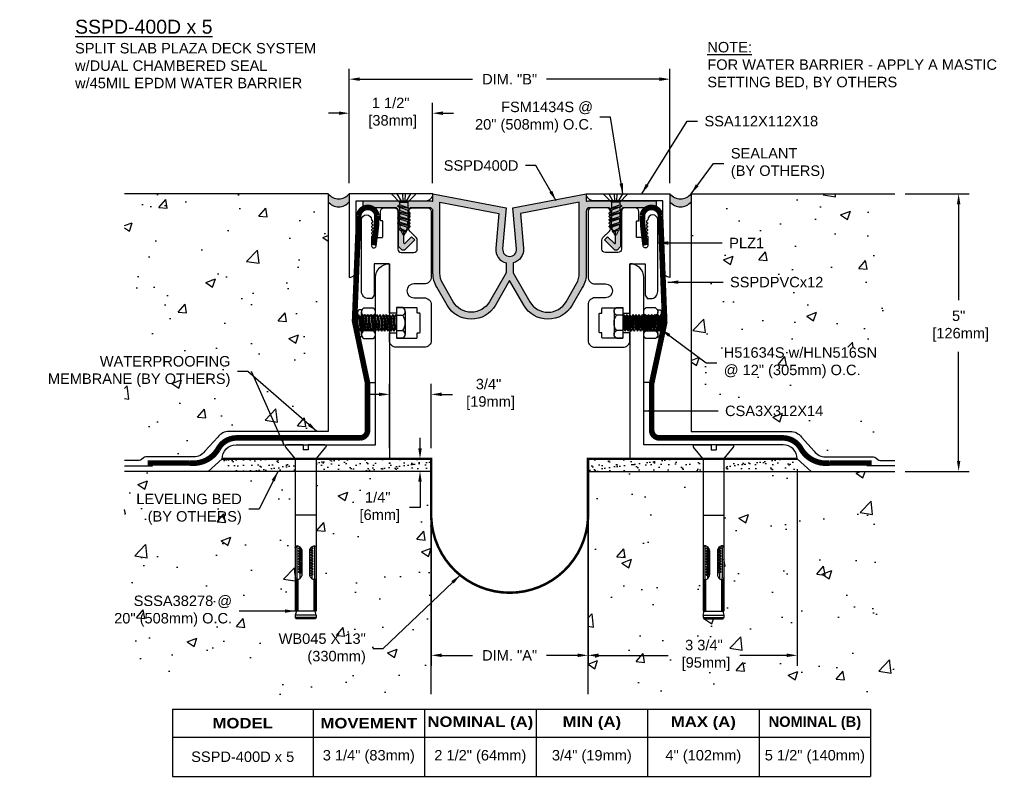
# Model space of a CAD drawing. Header units: inches. Extents: x -0.4 to 36.8, y 0 to 13.8.
# Drawn here: x -0.35 to 17.17, y 0 to 13.58 of the extents above; entities that cross this region are included whole.
import ezdxf

# ---------------------------------------------------------------- set-up
doc = ezdxf.new("R2010")
doc.units = ezdxf.units.IN
doc.header["$MEASUREMENT"] = 0
for name, color, linetype in [('Anchors', 4, 'Continuous'), ('Conditions', 1, 'Continuous'), ('Dimensions', 3, 'Continuous'), ('Fillers', 2, 'Continuous'), ('Metals', 7, 'Continuous'), ('Seal', 5, 'Continuous'), ('TABLE', 1, 'Continuous'), ('Text', 2, 'Continuous')]:
    doc.layers.add(name, color=color, linetype=linetype)
doc.styles.add('ARIAL', font='arial.ttf')
doc.styles.add('Arial Bold', font='arialbd.ttf')
doc.dimstyles.new('Arial', dxfattribs={"dimtxt": 0.1875, "dimasz": 0.1875, "dimexe": 0.1875, "dimexo": 0.1875, "dimgap": 0.1875, "dimtad": 0, "dimtih": 1, "dimtoh": 1, "dimdec": 4, "dimzin": 0, "dimdsep": 46, "dimlunit": 4, "dimtxsty": 'ARIAL', "dimcen": 0.1875, "dimadec": 0, "dimazin": 0, "dimtfac": 1, "dimtdec": 4, "dimtofl": 0, "dimtmove": 0, "dimatfit": 3, "dimfxl": 0, "dimfrac": 2, "dimtolj": 1, "dimtzin": 0, "dimarcsym": 0})
pattern_1 = [(37.5, (-3.29211, 1.43342), (-0.0062993, 0.1926824), [0, -0.152, 0, -0.17, 0, -0.1625]), (7.5, (-3.29211, 1.43342), (0.1769777, 0.2822146), [0, -0.082, 0, -0.137, 0, -0.0525]), (327.5, (-3.41511, 1.43342), (0.3114142, 0.0005659), [0, -0.05, 0, -0.18, 0, -0.235]), (317.5, (-3.41511, 1.43342), (0.3006127, 0.0877676), [0, -0.025, 0, -0.118, 0, -0.135])]
pattern_2 = [(50, (-3.2921, 1.4334), (1.79315, -0.15688), [0.1875, -2.0625]), (355, (-3.2921, 1.4334), (-0.34688, 1.88048), [0.15, -1.65]), (100.451, (-3.1427, 1.4203), (1.44627, 1.7236), [0.15935, -1.75286]), (46.184, (-3.2921, 1.9334), (2.6681, -0.4138), [0.28125, -3.09375]), (96.636, (-3.0698, 1.899), (2.33666, 2.4353), [0.23903, -2.62928]), (351.184, (-3.292, 1.9334), (2.33665, 2.4353), [0.225, -2.475]), (21, (-3.0421, 1.8084), (1.49227, -1.00655), [0.1875, -2.0625]), (326, (-3.0421, 1.8084), (0.60829, 1.81288), [0.15, -1.65]), (71.451, (-2.9178, 1.7245), (2.10056, 0.80633), [0.15935, -1.75286]), (37.5, (-3.2921, 1.4334), (0.0304, 0.832235), [0, -1.63, 0, -1.675, 0, -1.65625]), (7.5, (-3.2921, 1.4334), (0.657674, 0.98603), [0, -0.955, 0, -1.5925, 0, -0.63125]), (327.5, (-3.8496, 1.4334), (1.334556, -0.056387), [0, -0.625, 0, -1.95, 0, -2.5875]), (317.5, (-4.0996, 1.4334), (1.457965, 0.25026), [0, -0.8125, 0, -1.295, 0, -1.8375])]

# ---------------------------------------------------------------- blocks, each defined once
blk = doc.blocks.new('PLZ1')
blk.add_lwpolyline([(0.265, 0, -0.414214), (0.275, -0.01), (0.275, -0.56, 0.131652), (0.276, -0.565), (0.308, -0.62, 0.267949), (0.317, -0.625), (0.375, -0.625, 0.414214), (0.5, -0.5), (0.5, 0.785, 1), (0.32, 0.785, -0.198912), (0.317, 0.778), (0.301, 0.762, 0.414214), (0.301, 0.748), (0.317, 0.732, -0.198912), (0.32, 0.725, -0.198912), (0.317, 0.718), (0.301, 0.702, 0.414214), (0.301, 0.688), (0.317, 0.672, -0.198912), (0.32, 0.665, -0.198912), (0.317, 0.658), (0.301, 0.642, 0.414214), (0.301, 0.628), (0.317, 0.612, -0.198912), (0.32, 0.605, -0.198912), (0.317, 0.598), (0.301, 0.582, 0.414214), (0.301, 0.568), (0.317, 0.552, -0.198912), (0.32, 0.545, -0.198912), (0.317, 0.538), (0.301, 0.522, 0.414214), (0.301, 0.508), (0.317, 0.492, -0.198912), (0.32, 0.485), (0.32, 0.322, -0.93609), (0.24, 0.317), (0.221, 0.461, 0.376062), (0.211, 0.47), (0.13, 0.47, -0.414214), (0.12, 0.48), (0.12, 0.76, -0.414214), (0.13, 0.77), (0.15, 0.77, 0.414214), (0.16, 0.78), (0.16, 0.937, 0.414214), (0.097, 1), (-0.088, 1, 0.414214), (-0.15, 0.937), (-0.15, 0.262, -0.414214), (-0.213, 0.2), (-0.438, 0.2, -0.414214), (-0.5, 0.262), (-0.5, 0.424, -0.198912), (-0.482, 0.468), (-0.368, 0.582, 0.198912), (-0.35, 0.626), (-0.35, 0.637, 0.198912), (-0.353, 0.645), (-0.369, 0.66, -0.414214), (-0.369, 0.675), (-0.353, 0.69, 0.198912), (-0.35, 0.697, 0.198912), (-0.353, 0.705), (-0.369, 0.72, -0.414214), (-0.369, 0.735), (-0.353, 0.75, 0.198912), (-0.35, 0.757, 0.198912), (-0.353, 0.765), (-0.369, 0.78, -0.414214), (-0.369, 0.795), (-0.353, 0.81, 0.198912), (-0.35, 0.817, 0.198912), (-0.353, 0.825), (-0.369, 0.84, -0.414214), (-0.369, 0.855), (-0.353, 0.87, 0.198912), (-0.35, 0.877, 0.198912), (-0.353, 0.885), (-0.369, 0.9, -0.414214), (-0.369, 0.915), (-0.353, 0.93, 0.198912), (-0.35, 0.937, 0.414214), (-0.413, 1), (-0.688, 1, 0.414214), (-0.75, 0.937), (-0.75, -0.238, 0.414214), (-0.625, -0.363), (-0.438, -0.363, -1), (-0.438, -0.613), (-0.625, -0.613, 0.414214), (-0.75, -0.737), (-0.75, -1.375, 0.414214), (-0.625, -1.5), (-0.125, -1.5, 0.414214), (0, -1.375), (0, -1.248, 0.414214), (-0.01, -1.238), (-0.115, -1.238, 0.414214), (-0.125, -1.248), (-0.125, -1.323, -0.414214), (-0.135, -1.333), (-0.49, -1.333, -0.414214), (-0.5, -1.323), (-0.5, -1.248, 0.414214), (-0.51, -1.238), (-0.54, -1.238, -0.414214), (-0.55, -1.228), (-0.55, -0.898, -0.414214), (-0.54, -0.888), (-0.51, -0.888, 0.414214), (-0.5, -0.878), (-0.5, -0.803, -0.414214), (-0.49, -0.793), (-0.135, -0.793, -0.414214), (-0.125, -0.803), (-0.125, -0.878, 0.414214), (-0.115, -0.888), (-0.01, -0.888, 0.414214), (0, -0.878), (0, -0.01, -0.414214), (0.01, 0)], format="xyb", close=True)
blk = doc.blocks.new('SSPD400D')
h = blk.add_hatch(color=256)
h.paths.add_polyline_path([(0.125, 0.136), (0.06, 0.875), (1.375, 1.125), (1.375, 0.989, -0.085164), (1.437, 1), (2.625, 1), (2.625, 0.875), (2.054, 0.875, 0.414214), (1.991, 0.813), (1.991, 0.177), (1.929, 0.115), (1.884, 0.115), (1.701, 0.298), (1.758, 0.354), (1.875, 0.237, 0.668179), (1.901, 0.248), (1.901, 0.426, 0.421261), (1.861, 0.465, -0.421261), (1.821, 0.504), (1.821, 0.813, 0.414214), (1.759, 0.875), (1.437, 0.875, 0.414214), (1.375, 0.813), (1.375, -0.3, -0.131652), (1.308, -0.55), (1.121, -0.875, -0.577538), (0.254, -0.875), (0, -0.434), (-0.254, -0.875, -0.577538), (-1.121, -0.875), (-1.308, -0.55, -0.131652), (-1.375, -0.3), (-1.375, 0.813, 0.414214), (-1.438, 0.875), (-1.759, 0.875, 0.414214), (-1.821, 0.813), (-1.821, 0.504, -0.421261), (-1.861, 0.465, 0.421261), (-1.901, 0.426), (-1.901, 0.248, 0.668179), (-1.875, 0.237), (-1.758, 0.354), (-1.701, 0.298), (-1.884, 0.115), (-1.929, 0.115), (-1.991, 0.177), (-1.991, 0.813, 0.414214), (-2.054, 0.875), (-2.625, 0.875), (-2.625, 1), (-1.438, 1, -0.085164), (-1.375, 0.989), (-1.375, 1.125), (-0.06, 0.875), (-0.125, 0.136, 0.439955), (0, 0, 0.439955)])
h.paths.add_polyline_path([(-0.249, 0.147, 0.366501), (-0.063, -0.117), (-0.063, -0.292), (-0.363, -0.813, -0.57735), (-1.012, -0.813), (-1.2, -0.488, -0.131653), (-1.25, -0.3), (-1.25, 0.974), (-0.194, 0.773)], flags=16)
h.paths.add_polyline_path([(0.194, 0.773), (1.25, 0.974), (1.25, -0.3, -0.131653), (1.2, -0.488), (1.012, -0.813, -0.57735), (0.363, -0.813), (0.062, -0.292), (0.062, -0.117, 0.366501), (0.249, 0.147)], flags=16)
for points in [[(1.437, 1), (2.625, 1), (2.625, 0.875), (2.054, 0.875, 0.414214), (1.991, 0.813), (1.991, 0.177), (1.929, 0.115), (1.884, 0.115), (1.701, 0.298), (1.758, 0.354), (1.875, 0.237, 0.668179), (1.901, 0.248), (1.901, 0.426, 0.421261), (1.861, 0.465, -0.421261), (1.821, 0.504), (1.821, 0.813, 0.414214), (1.759, 0.875), (1.437, 0.875, 0.414214), (1.375, 0.813), (1.375, -0.3, -0.131652), (1.308, -0.55), (1.121, -0.875, -0.577538), (0.254, -0.875), (0, -0.434), (-0.254, -0.875, -0.577538), (-1.121, -0.875), (-1.308, -0.55, -0.131652), (-1.375, -0.3), (-1.375, 0.813, 0.414214), (-1.438, 0.875), (-1.759, 0.875, 0.414214), (-1.821, 0.813), (-1.821, 0.504, -0.421261), (-1.861, 0.465, 0.421261), (-1.901, 0.426), (-1.901, 0.248, 0.668179), (-1.875, 0.237), (-1.758, 0.354), (-1.701, 0.298), (-1.884, 0.115), (-1.929, 0.115), (-1.991, 0.177), (-1.991, 0.813, 0.414214), (-2.054, 0.875), (-2.625, 0.875), (-2.625, 1), (-1.438, 1, -0.085164), (-1.375, 0.989), (-1.375, 1.125), (-0.06, 0.875), (-0.125, 0.136, 0.439955), (0, 0, 0.439955), (0.125, 0.136), (0.06, 0.875), (1.375, 1.125), (1.375, 0.989, -0.085164)], [(-1.012, -0.813), (-1.2, -0.488, -0.131653), (-1.25, -0.3), (-1.25, 0.974), (-0.194, 0.773), (-0.249, 0.147, 0.366501), (-0.063, -0.117), (-0.063, -0.292), (-0.363, -0.813, -0.57735)], [(1.25, 0.974), (0.194, 0.773), (0.249, 0.147, -0.366501), (0.062, -0.117), (0.062, -0.292), (0.363, -0.813, 0.57735), (1.012, -0.813), (1.2, -0.488, 0.131653), (1.25, -0.3)]]:
    blk.add_lwpolyline(points, format="xyb", close=True)
blk = doc.blocks.new('*D9')
at = {"layer": 'Defpoints', "color": 0}
for p in [(5.561, 11.899), (5.561, 10.454), (7.052, 10.454)]:
    blk.add_point(p, dxfattribs=at)
at = {"layer": 'Dimensions', "color": 0, "lineweight": -2}
for p, q in [((5.561, 10.642), (5.561, 12.086)), ((7.052, 10.642), (7.052, 12.086)), ((5.373, 11.899), (5.186, 11.899)), ((7.24, 11.899), (7.427, 11.899))]:
    blk.add_line(p, q, dxfattribs=at)
at = {"layer": 'Dimensions', "color": 0}
for points in [[(5.373, 11.93), (5.373, 11.868), (5.561, 11.899)], [(7.24, 11.93), (7.24, 11.868), (7.052, 11.899)]]:
    blk.add_solid(points, dxfattribs=at)
at = {"layer": 'Dimensions', "color": 0, "insert": (6.302, 11.899), "char_height": 0.1875, "attachment_point": 5, "style": 'ARIAL'}
blk.add_mtext('\\A1;1 1/2"\\P [38mm]', dxfattribs=at)
blk = doc.blocks.new('SSSA38278')
for p, q in [((-0.341, 0), (-0.045, 0)), ((-0.045, 0), (-0.045, -0.09)), ((0.045, 0), (0.341, 0)), ((0.045, 0), (0.045, -0.09)), ((-0.191, -0.246), (-0.36, -0.039)), ((-0.045, -0.09), (0.045, -0.09)), ((0.191, -0.246), (0.36, -0.039)), ((-0.187, -0.256), (-0.187, -2.982)), ((0.188, -0.256), (0.188, -2.982)), ((-0.187, -1.262), (0.188, -1.262)), ((-0.157, -1.843), (-0.157, -2.387)), ((-0.135, -1.857), (-0.108, -1.84)), ((-0.135, -1.857), (-0.089, -1.849)), ((-0.135, -1.857), (-0.108, -1.873)), ((-0.135, -1.904), (-0.108, -1.887)), ((-0.135, -1.904), (-0.071, -1.893)), ((-0.135, -1.904), (-0.108, -1.92)), ((-0.108, -1.83), (-0.108, -1.84)), ((-0.108, -1.84), (-0.098, -1.838)), ((-0.078, -1.867), (-0.108, -1.873)), ((-0.108, -1.873), (-0.108, -1.887)), ((-0.108, -1.887), (-0.073, -1.88)), ((-0.07, -1.912), (-0.108, -1.92)), ((-0.108, -1.92), (-0.108, -1.934)), ((-0.108, -1.934), (-0.07, -1.926)), ((-0.07, -1.896), (-0.07, -2.334)), ((0.071, -1.895), (0.108, -1.887)), ((0.071, -1.896), (0.071, -2.334)), ((0.071, -1.915), (0.135, -1.904)), ((0.071, -1.915), (0.135, -1.904)), ((0.108, -1.92), (0.071, -1.928)), ((0.108, -1.873), (0.072, -1.881)), ((0.078, -1.867), (0.135, -1.857)), ((0.093, -1.844), (0.108, -1.84)), ((0.108, -1.83), (0.108, -1.84)), ((0.135, -1.857), (0.108, -1.84)), ((0.135, -1.857), (0.108, -1.873)), ((0.108, -1.873), (0.108, -1.887)), ((0.135, -1.904), (0.108, -1.887)), ((0.135, -1.904), (0.108, -1.92)), ((0.108, -1.92), (0.108, -1.934)), ((0.158, -1.843), (0.158, -2.387)), ((-0.135, -1.951), (-0.108, -1.934)), ((-0.135, -1.951), (-0.07, -1.94)), ((-0.135, -1.951), (-0.108, -1.967)), ((-0.135, -1.998), (-0.108, -1.981)), ((-0.135, -1.998), (-0.07, -1.986)), ((-0.135, -1.998), (-0.108, -2.014)), ((-0.135, -2.044), (-0.108, -2.028)), ((-0.135, -2.044), (-0.07, -2.033)), ((-0.135, -2.044), (-0.108, -2.061)), ((-0.135, -2.091), (-0.108, -2.075)), ((-0.135, -2.091), (-0.07, -2.08)), ((-0.135, -2.091), (-0.108, -2.108)), ((-0.07, -1.959), (-0.108, -1.967)), ((-0.108, -1.967), (-0.108, -1.981)), ((-0.108, -1.981), (-0.07, -1.973)), ((-0.07, -2.006), (-0.108, -2.014)), ((-0.108, -2.014), (-0.108, -2.028)), ((-0.108, -2.028), (-0.07, -2.02)), ((-0.07, -2.053), (-0.108, -2.061)), ((-0.108, -2.061), (-0.108, -2.075)), ((-0.108, -2.075), (-0.07, -2.067)), ((-0.07, -2.1), (-0.108, -2.108)), ((0.071, -1.942), (0.108, -1.934)), ((0.071, -1.962), (0.135, -1.951)), ((0.108, -1.967), (0.071, -1.975)), ((0.071, -1.989), (0.108, -1.981)), ((0.071, -2.009), (0.135, -1.998)), ((0.108, -2.014), (0.071, -2.022)), ((0.071, -2.036), (0.108, -2.028)), ((0.071, -2.056), (0.135, -2.044)), ((0.108, -2.061), (0.071, -2.069)), ((0.071, -2.083), (0.108, -2.075)), ((0.071, -2.103), (0.135, -2.091)), ((0.135, -1.951), (0.108, -1.934)), ((0.135, -1.951), (0.108, -1.967)), ((0.108, -1.967), (0.108, -1.981)), ((0.135, -1.998), (0.108, -1.981)), ((0.135, -1.998), (0.108, -2.014)), ((0.108, -2.014), (0.108, -2.028)), ((0.135, -2.044), (0.108, -2.028)), ((0.135, -2.044), (0.108, -2.061)), ((0.108, -2.061), (0.108, -2.075)), ((0.135, -2.091), (0.108, -2.075)), ((0.135, -2.091), (0.108, -2.108)), ((-0.135, -2.138), (-0.108, -2.122)), ((-0.135, -2.138), (-0.07, -2.127)), ((-0.135, -2.138), (-0.108, -2.155)), ((-0.135, -2.185), (-0.108, -2.169)), ((-0.135, -2.185), (-0.07, -2.174)), ((-0.135, -2.185), (-0.108, -2.202)), ((-0.135, -2.232), (-0.108, -2.215)), ((-0.135, -2.232), (-0.07, -2.221)), ((-0.135, -2.232), (-0.108, -2.248)), ((-0.135, -2.279), (-0.108, -2.262)), ((-0.135, -2.279), (-0.07, -2.268)), ((-0.108, -2.108), (-0.108, -2.122)), ((-0.108, -2.122), (-0.07, -2.114)), ((-0.07, -2.147), (-0.108, -2.155)), ((-0.108, -2.155), (-0.108, -2.169)), ((-0.108, -2.169), (-0.07, -2.16)), ((-0.07, -2.193), (-0.108, -2.202)), ((-0.108, -2.202), (-0.108, -2.215)), ((-0.108, -2.215), (-0.07, -2.207)), ((-0.07, -2.24), (-0.108, -2.248)), ((-0.108, -2.248), (-0.108, -2.262)), ((-0.108, -2.262), (-0.07, -2.254)), ((0.108, -2.108), (0.071, -2.116)), ((0.071, -2.13), (0.108, -2.122)), ((0.071, -2.149), (0.135, -2.138)), ((0.108, -2.155), (0.071, -2.163)), ((0.071, -2.177), (0.108, -2.169)), ((0.071, -2.196), (0.135, -2.185)), ((0.108, -2.202), (0.071, -2.21)), ((0.071, -2.224), (0.108, -2.215)), ((0.071, -2.243), (0.135, -2.232)), ((0.108, -2.248), (0.071, -2.257)), ((0.071, -2.27), (0.108, -2.262)), ((0.108, -2.108), (0.108, -2.122)), ((0.135, -2.138), (0.108, -2.122)), ((0.135, -2.138), (0.108, -2.155)), ((0.108, -2.155), (0.108, -2.169)), ((0.135, -2.185), (0.108, -2.169)), ((0.135, -2.185), (0.108, -2.202)), ((0.108, -2.202), (0.108, -2.215)), ((0.135, -2.232), (0.108, -2.215)), ((0.135, -2.232), (0.108, -2.248)), ((0.108, -2.248), (0.108, -2.262)), ((0.135, -2.279), (0.108, -2.262)), ((-0.166, -2.42), (-0.166, -2.982)), ((-0.143, -2.42), (-0.143, -2.982)), ((-0.135, -2.279), (-0.108, -2.295)), ((-0.135, -2.326), (-0.108, -2.309)), ((-0.135, -2.326), (-0.07, -2.315)), ((-0.135, -2.326), (-0.108, -2.342)), ((-0.07, -2.287), (-0.108, -2.295)), ((-0.108, -2.295), (-0.108, -2.309)), ((-0.108, -2.309), (-0.07, -2.301)), ((-0.07, -2.334), (-0.108, -2.342)), ((-0.108, -2.342), (-0.108, -2.401)), ((0.071, -2.29), (0.135, -2.279)), ((0.108, -2.295), (0.071, -2.303)), ((0.135, -2.279), (0.108, -2.295)), ((0.108, -2.295), (0.108, -2.401)), ((0.143, -2.42), (0.143, -2.982)), ((0.166, -2.42), (0.166, -2.982)), ((-0.187, -3.053), (-0.168, -2.982)), ((-0.187, -2.982), (0.188, -2.982)), ((-0.187, -3.053), (0.188, -3.053)), ((-0.187, -3.053), (-0.187, -3.099)), ((-0.187, -3.099), (0.188, -3.099)), ((-0.187, -3.099), (-0.174, -3.123)), ((-0.174, -3.123), (0.174, -3.123)), ((0.168, -2.982), (0.188, -3.053)), ((0.188, -3.099), (0.174, -3.123)), ((0.188, -3.053), (0.188, -3.099))]:
    blk.add_line(p, q)
for centre, radius, start, end in [((-0.341, -0.024), 0.0239, 90, 219.032), ((0.341, -0.024), 0.0239, 320.968, 90), ((-0.202, -0.256), 0.015, 0, 39.1666), ((0.203, -0.256), 0.015, 140.8334, 180), ((-0.159, -1.839), 0.0276, 135, 168.9394), ((-0.135, -1.843), 0.0524, 168.9394, 180), ((-0.159, -1.839), 0.0276, 101.0606, 135), ((-0.155, -1.863), 0.0524, 76.6123, 101.0606), ((-0.129, -1.839), 0.0276, 135, 168.9394), ((-0.105, -1.843), 0.0524, 168.9394, 180), ((-0.129, -1.839), 0.0276, 110.9085, 135), ((-0.161, -1.888), 0.0783, 59.3028, 76.6123), ((-0.179, -1.919), 0.114, 45, 59.3028), ((-0.179, -1.919), 0.114, 30.6972, 45), ((-0.148, -1.901), 0.0783, 13.3877, 30.6972), ((-0.123, -1.895), 0.0524, 358.2993, 13.3877), ((0.123, -1.895), 0.0524, 166.6123, 181.7007), ((0.148, -1.901), 0.0783, 149.3028, 166.6123), ((0.179, -1.919), 0.114, 135, 149.3028), ((0.179, -1.919), 0.114, 120.6972, 135), ((0.161, -1.888), 0.0783, 103.3877, 120.6972), ((0.129, -1.839), 0.0276, 45, 69.0915), ((0.155, -1.863), 0.0524, 78.9394, 103.3877), ((0.129, -1.839), 0.0276, 11.0606, 45), ((0.105, -1.843), 0.0524, 360, 11.0606), ((0.159, -1.839), 0.0276, 45, 78.9394), ((0.159, -1.839), 0.0276, 11.0606, 45), ((0.135, -1.843), 0.0524, 0, 11.0606), ((-0.135, -2.387), 0.0524, 180, 191.0606), ((-0.159, -2.392), 0.0276, 191.0606, 225), ((-0.159, -2.392), 0.0276, 225, 258.9394), ((-0.155, -2.367), 0.0524, 258.9394, 283.3877), ((-0.105, -2.387), 0.0524, 180, 191.0606), ((-0.129, -2.392), 0.0276, 191.0606, 225), ((-0.129, -2.392), 0.0276, 225, 249.0915), ((-0.161, -2.342), 0.0783, 283.3877, 300.6972), ((-0.179, -2.311), 0.114, 300.6972, 315), ((-0.179, -2.311), 0.114, 315, 329.3028), ((-0.148, -2.329), 0.0783, 329.3028, 346.6123), ((-0.123, -2.335), 0.0524, 346.6123, 1.7007), ((0.123, -2.335), 0.0524, 178.2993, 193.3877), ((0.148, -2.329), 0.0783, 193.3877, 210.6972), ((0.179, -2.311), 0.114, 210.6972, 225), ((0.179, -2.311), 0.114, 225, 239.3028), ((0.161, -2.342), 0.0783, 239.3028, 256.6123), ((0.129, -2.392), 0.0276, 290.9085, 315), ((0.155, -2.367), 0.0524, 256.6123, 281.0606), ((0.129, -2.392), 0.0276, 315, 348.9394), ((0.105, -2.387), 0.0524, 348.9394, 0), ((0.159, -2.392), 0.0276, 281.0606, 315), ((0.159, -2.392), 0.0276, 315, 348.9394), ((0.135, -2.387), 0.0524, 348.9394, 360)]:
    blk.add_arc(centre, radius, start, end)
blk = doc.blocks.new('*D10')
at = {"layer": 'Defpoints', "color": 0}
for p in [(11.311, 12.51), (5.561, 10.454), (11.311, 10.454)]:
    blk.add_point(p, dxfattribs=at)
at = {"layer": 'Dimensions', "color": 0, "lineweight": -2}
for p, q in [((5.561, 10.642), (5.561, 12.697)), ((11.311, 10.642), (11.311, 12.697)), ((5.748, 12.51), (7.771, 12.51)), ((11.123, 12.51), (9.1, 12.51))]:
    blk.add_line(p, q, dxfattribs=at)
at = {"layer": 'Dimensions', "color": 0}
for points in [[(5.748, 12.541), (5.748, 12.478), (5.561, 12.51)], [(11.123, 12.541), (11.123, 12.478), (11.311, 12.51)]]:
    blk.add_solid(points, dxfattribs=at)
at = {"layer": 'Dimensions', "color": 0, "insert": (8.436, 12.51), "char_height": 0.1875, "attachment_point": 5, "style": 'ARIAL'}
blk.add_mtext('\\A1;DIM. "B"', dxfattribs=at)
blk = doc.blocks.new('*D11')
at = {"layer": 'Defpoints', "color": 0}
for p in [(7.03, 4.851), (9.842, 4.851), (9.842, 2.173)]:
    blk.add_point(p, dxfattribs=at)
at = {"layer": 'Dimensions', "color": 0, "lineweight": -2}
for p, q in [((7.03, 4.664), (7.03, 1.986)), ((9.842, 4.664), (9.842, 1.986)), ((7.217, 2.173), (7.771, 2.173)), ((9.655, 2.173), (9.1, 2.173))]:
    blk.add_line(p, q, dxfattribs=at)
at = {"layer": 'Dimensions', "color": 0}
for points in [[(7.217, 2.205), (7.217, 2.142), (7.03, 2.173)], [(9.655, 2.205), (9.655, 2.142), (9.842, 2.173)]]:
    blk.add_solid(points, dxfattribs=at)
at = {"layer": 'Dimensions', "color": 0, "insert": (8.436, 2.173), "char_height": 0.1875, "attachment_point": 5, "style": 'ARIAL'}
blk.add_mtext('\\A1;DIM. "A"', dxfattribs=at)
blk = doc.blocks.new('*D14')
at = {"layer": 'Defpoints', "color": 0}
for p in [(6.829, 5.699), (7.03, 5.699), (7.03, 5.474)]:
    blk.add_point(p, dxfattribs=at)
at = {"layer": 'Dimensions', "color": 0, "lineweight": -2}
for p, q in [((6.829, 5.887), (6.829, 6.074)), ((6.842, 5.699), (6.641, 5.699)), ((6.842, 5.474), (6.641, 5.474)), ((6.829, 5.287), (6.829, 4.824)), ((6.829, 4.824), (6.641, 4.824))]:
    blk.add_line(p, q, dxfattribs=at)
at = {"layer": 'Dimensions', "color": 0}
for points in [[(6.797, 5.887), (6.86, 5.887), (6.829, 5.699)], [(6.797, 5.287), (6.86, 5.287), (6.829, 5.474)]]:
    blk.add_solid(points, dxfattribs=at)
at = {"layer": 'Dimensions', "color": 0, "insert": (6.071, 4.824), "char_height": 0.1875, "attachment_point": 5, "style": 'ARIAL'}
blk.add_mtext('\\A1;1/4"\\P [6mm]', dxfattribs=at)
blk = doc.blocks.new('*D12')
at = {"layer": 'Defpoints', "color": 0}
for p in [(6.28, 6.855), (6.28, 5.699), (7.03, 5.699)]:
    blk.add_point(p, dxfattribs=at)
at = {"layer": 'Dimensions', "color": 0, "lineweight": -2}
for p, q in [((6.28, 5.887), (6.28, 7.043)), ((7.03, 5.887), (7.03, 7.043)), ((6.092, 6.855), (5.905, 6.855)), ((7.217, 6.855), (7.413, 6.855))]:
    blk.add_line(p, q, dxfattribs=at)
at = {"layer": 'Dimensions', "color": 0}
for points in [[(6.092, 6.887), (6.092, 6.824), (6.28, 6.855)], [(7.217, 6.887), (7.217, 6.824), (7.03, 6.855)]]:
    blk.add_solid(points, dxfattribs=at)
at = {"layer": 'Dimensions', "color": 0, "insert": (8.057, 6.855), "char_height": 0.1875, "attachment_point": 5, "style": 'ARIAL'}
blk.add_mtext('\\A1;3/4"\\P [19mm]', dxfattribs=at)
blk = doc.blocks.new('*D15')
at = {"layer": 'Defpoints', "color": 0}
for p in [(13.592, 5.699), (9.842, 5.474), (13.592, 2.173)]:
    blk.add_point(p, dxfattribs=at)
at = {"layer": 'Dimensions', "color": 0, "lineweight": -2}
for p, q in [((13.592, 5.512), (13.592, 1.986)), ((9.842, 5.287), (9.842, 1.986)), ((10.03, 2.173), (11.277, 2.173)), ((13.405, 2.173), (12.563, 2.173))]:
    blk.add_line(p, q, dxfattribs=at)
at = {"layer": 'Dimensions', "color": 0}
for points in [[(10.03, 2.205), (10.03, 2.142), (9.842, 2.173)], [(13.405, 2.205), (13.405, 2.142), (13.592, 2.173)]]:
    blk.add_solid(points, dxfattribs=at)
at = {"layer": 'Dimensions', "color": 0, "insert": (11.92, 2.173), "char_height": 0.1875, "attachment_point": 5, "style": 'ARIAL'}
blk.add_mtext('\\A1;3 3/4"\\P [95mm]', dxfattribs=at)
blk = doc.blocks.new('*D16')
at = {"layer": 'Defpoints', "color": 0}
for p in [(15.342, 10.454), (15.342, 5.474), (16.488, 5.474)]:
    blk.add_point(p, dxfattribs=at)
at = {"layer": 'Dimensions', "color": 0, "lineweight": -2}
for p, q in [((15.53, 10.454), (16.676, 10.454)), ((16.488, 10.267), (16.488, 8.545)), ((16.488, 5.662), (16.488, 7.617)), ((15.53, 5.474), (16.676, 5.474))]:
    blk.add_line(p, q, dxfattribs=at)
at = {"layer": 'Dimensions', "color": 0}
for points in [[(16.457, 10.267), (16.519, 10.267), (16.488, 10.454)], [(16.457, 5.662), (16.519, 5.662), (16.488, 5.474)]]:
    blk.add_solid(points, dxfattribs=at)
at = {"layer": 'Dimensions', "color": 0, "insert": (16.488, 8.081), "char_height": 0.1875, "attachment_point": 5, "style": 'ARIAL'}
blk.add_mtext('\\A1;5"\\P [126mm]', dxfattribs=at)
blk = doc.blocks.new('CSA3X312X14')
blk.add_lwpolyline([(0.25, 3.25, 0.414214), (0, 3.5), (0, 0), (3, 0, 0.414214), (2.75, 0.25), (0.25, 0.25)], format="xyb", close=True)
blk = doc.blocks.new('SSA112X112X18')
blk.add_lwpolyline([(0, 0), (-1.5, 0), (-1.5, -1.5, 0.414214), (-1.375, -1.375), (-1.375, -0.125), (-0.125, -0.125, 0.414214)], format="xyb", close=True)
blk = doc.blocks.new('FSM1434S')
for p, q in [((0.202, 0), (-0.202, 0)), ((-0.122, 0), (-0.046, -0.132)), ((-0.024, 0), (-0.019, -0.132)), ((0.024, 0), (0.019, -0.132)), ((0.122, 0), (0.046, -0.132)), ((-0.209, -0.016), (-0.075, -0.154)), ((-0.075, -0.154), (0.075, -0.154)), ((-0.075, -0.154), (-0.075, -0.2)), ((-0.046, -0.132), (0.046, -0.132)), ((0.209, -0.016), (0.075, -0.154)), ((0.075, -0.154), (0.075, -0.251)), ((-0.112, -0.221), (-0.075, -0.2)), ((0.113, -0.273), (-0.112, -0.221)), ((-0.112, -0.221), (-0.075, -0.243)), ((-0.112, -0.325), (-0.075, -0.303)), ((0.113, -0.376), (-0.112, -0.325)), ((-0.112, -0.325), (-0.075, -0.346)), ((0.075, -0.251), (-0.075, -0.2)), ((-0.075, -0.243), (-0.075, -0.246)), ((-0.075, -0.243), (-0.075, -0.303)), ((-0.075, -0.243), (0.075, -0.295)), ((0.075, -0.354), (-0.075, -0.303)), ((-0.075, -0.346), (0.075, -0.398)), ((-0.075, -0.346), (-0.075, -0.406)), ((0.113, -0.273), (0.075, -0.251)), ((0.113, -0.273), (0.075, -0.295)), ((0.075, -0.295), (0.075, -0.298)), ((0.075, -0.295), (0.075, -0.354)), ((-0.112, -0.428), (-0.075, -0.406)), ((0.113, -0.479), (-0.112, -0.428)), ((-0.112, -0.428), (-0.075, -0.449)), ((-0.112, -0.531), (-0.075, -0.509)), ((0.075, -0.458), (-0.075, -0.406)), ((-0.075, -0.509), (-0.075, -0.449)), ((-0.075, -0.449), (0.075, -0.501)), ((0.073, -0.56), (-0.075, -0.509)), ((0.113, -0.376), (0.075, -0.354)), ((0.113, -0.376), (0.075, -0.398)), ((0.075, -0.398), (0.075, -0.458)), ((0.113, -0.479), (0.075, -0.458)), ((0.113, -0.479), (0.075, -0.501)), ((0.075, -0.524), (0.075, -0.501)), ((0.105, -0.581), (-0.112, -0.531)), ((-0.112, -0.531), (-0.075, -0.553)), ((-0.089, -0.64), (-0.063, -0.619)), ((0.058, -0.681), (-0.089, -0.64)), ((-0.089, -0.64), (-0.051, -0.661)), ((-0.075, -0.553), (0.067, -0.602)), ((0.058, -0.681), (-0.063, -0.619)), ((-0.051, -0.661), (0.058, -0.681)), ((0.105, -0.581), (0.067, -0.602)), ((0.105, -0.581), (0.073, -0.56))]:
    blk.add_line(p, q)
for centre, radius, start, end in [((-0.202, -0.01), 0.0096, 90, 224.3206), ((0.202, -0.01), 0.0096, 315.6794, 90), ((-0.298, -0.526), 0.373, 354.6624, 0.1882), ((0.298, -0.526), 0.373, 184.1974, 194.4309), ((0.298, -0.526), 0.373, 201.2487, 216.9667), ((-0.298, -0.526), 0.373, 323.0333, 335.8104), ((-0.298, -0.526), 0.373, 336.5004, 348.2654)]:
    blk.add_arc(centre, radius, start, end)
blk = doc.blocks.new('Sealant')
blk.add_hatch(color=253).paths.add_polyline_path([(0, -0.143), (0, 0, -0.481905), (-0.378, 0), (-0.378, -0.143, 0.481905)])
for centre in [(-0.189, 0.151), (-0.189, 0.008)]:
    blk.add_arc(centre, 0.242, 218.5407, 321.4593)
blk = doc.blocks.new('HLN516SN')
for p, q in [((-0.274, 0.213), (-0.274, 0.04)), ((-0.242, 0.244), (-0.242, 0.283)), ((-0.205, 0.32), (0.205, 0.32)), ((-0.205, 0.253), (0.205, 0.253)), ((-0.137, 0.04), (-0.137, 0.213)), ((0.137, 0.04), (0.137, 0.213)), ((0.242, 0.244), (0.242, 0.283)), ((0.274, 0.213), (0.274, 0.04)), ((-0.205, 0), (0.205, 0))]:
    blk.add_line(p, q)
for centre, radius, start, end in [((-0.205, 0.175), 0.0783, 29.0208, 150.9792), ((-0.205, 0.283), 0.037, 90, 180), ((0, 0.001), 0.253, 57.1911, 122.8089), ((0.205, 0.175), 0.0783, 29.0208, 150.9792), ((0.205, 0.283), 0.037, 0, 90), ((-0.205, 0.078), 0.0783, 209.0208, 330.9792), ((0, 0.253), 0.253, 237.1911, 302.8089), ((0.205, 0.078), 0.0783, 209.0208, 330.9792)]:
    blk.add_arc(centre, radius, start, end)
blk = doc.blocks.new('H51634S')
for p, q in [((-0.275, 0.114), (-0.275, 0)), ((-0.275, 0), (0.275, 0)), ((-0.206, 0.158), (0.206, 0.158)), ((-0.15, -0.013), (-0.127, 0)), ((-0.15, -0.013), (-0.008, 0)), ((-0.138, 0), (-0.138, 0.114)), ((0.124, 0), (0.113, -0.007)), ((0.137, 0), (0.137, 0.114)), ((0.275, 0.114), (0.275, 0)), ((-0.15, -0.013), (-0.113, -0.034)), ((-0.15, -0.069), (0.15, -0.041)), ((-0.15, -0.069), (-0.113, -0.047)), ((-0.15, -0.069), (-0.113, -0.09)), ((-0.15, -0.124), (0.15, -0.096)), ((-0.15, -0.124), (-0.113, -0.103)), ((-0.15, -0.124), (-0.113, -0.145)), ((-0.15, -0.18), (0.15, -0.152)), ((-0.15, -0.18), (-0.113, -0.159)), ((0.113, -0.007), (-0.113, -0.034)), ((-0.113, -0.047), (0.113, -0.02)), ((-0.113, -0.047), (-0.113, -0.034)), ((0.113, -0.062), (-0.113, -0.09)), ((-0.113, -0.103), (0.113, -0.075)), ((-0.113, -0.103), (-0.113, -0.09)), ((0.113, -0.118), (-0.113, -0.145)), ((-0.113, -0.159), (0.113, -0.131)), ((-0.113, -0.159), (-0.113, -0.145)), ((0.113, -0.173), (-0.113, -0.201)), ((0.113, -0.02), (0.113, -0.007)), ((0.15, -0.041), (0.113, -0.02)), ((0.15, -0.041), (0.113, -0.062)), ((0.113, -0.075), (0.113, -0.062)), ((0.15, -0.096), (0.113, -0.075)), ((0.15, -0.096), (0.113, -0.118)), ((0.113, -0.131), (0.113, -0.118)), ((0.15, -0.152), (0.113, -0.131)), ((0.15, -0.152), (0.113, -0.173)), ((0.113, -0.186), (0.113, -0.173)), ((-0.15, -0.18), (-0.113, -0.201)), ((-0.15, -0.235), (0.15, -0.208)), ((-0.15, -0.235), (-0.113, -0.214)), ((-0.15, -0.235), (-0.113, -0.257)), ((-0.15, -0.291), (0.15, -0.263)), ((-0.15, -0.291), (-0.113, -0.27)), ((-0.15, -0.291), (-0.113, -0.312)), ((-0.15, -0.346), (0.15, -0.319)), ((-0.15, -0.346), (-0.113, -0.325)), ((-0.15, -0.346), (-0.113, -0.368)), ((-0.113, -0.214), (0.113, -0.186)), ((-0.113, -0.214), (-0.113, -0.201)), ((0.113, -0.229), (-0.113, -0.257)), ((-0.113, -0.27), (0.113, -0.242)), ((-0.113, -0.27), (-0.113, -0.257)), ((0.113, -0.284), (-0.113, -0.312)), ((-0.113, -0.325), (0.113, -0.297)), ((-0.113, -0.325), (-0.113, -0.312)), ((0.113, -0.34), (-0.113, -0.368)), ((0.15, -0.208), (0.113, -0.186)), ((0.15, -0.208), (0.113, -0.229)), ((0.113, -0.242), (0.113, -0.229)), ((0.15, -0.263), (0.113, -0.242)), ((0.15, -0.263), (0.113, -0.284)), ((0.113, -0.297), (0.113, -0.284)), ((0.15, -0.319), (0.113, -0.297)), ((0.15, -0.319), (0.113, -0.34)), ((0.113, -0.353), (0.113, -0.34)), ((-0.15, -0.402), (0.15, -0.374)), ((-0.15, -0.402), (-0.113, -0.381)), ((-0.15, -0.402), (-0.113, -0.423)), ((-0.15, -0.458), (0.15, -0.43)), ((-0.15, -0.458), (-0.113, -0.436)), ((-0.15, -0.458), (-0.113, -0.479)), ((-0.15, -0.513), (0.15, -0.485)), ((-0.15, -0.513), (-0.113, -0.492)), ((-0.15, -0.513), (-0.113, -0.534)), ((-0.113, -0.381), (0.113, -0.353)), ((-0.113, -0.381), (-0.113, -0.368)), ((0.113, -0.395), (-0.113, -0.423)), ((-0.113, -0.436), (0.113, -0.409)), ((-0.113, -0.436), (-0.113, -0.423)), ((0.113, -0.451), (-0.113, -0.479)), ((-0.113, -0.492), (0.113, -0.464)), ((-0.113, -0.492), (-0.113, -0.479)), ((0.113, -0.507), (-0.113, -0.534)), ((-0.113, -0.547), (0.113, -0.52)), ((0.15, -0.374), (0.113, -0.353)), ((0.15, -0.374), (0.113, -0.395)), ((0.113, -0.409), (0.113, -0.395)), ((0.15, -0.43), (0.113, -0.409)), ((0.15, -0.43), (0.113, -0.451)), ((0.113, -0.464), (0.113, -0.451)), ((0.15, -0.485), (0.113, -0.464)), ((0.15, -0.485), (0.113, -0.507)), ((0.113, -0.52), (0.113, -0.507)), ((0.15, -0.541), (0.113, -0.52)), ((-0.15, -0.569), (0.15, -0.541)), ((-0.15, -0.569), (-0.113, -0.547)), ((-0.15, -0.569), (-0.113, -0.59)), ((-0.15, -0.624), (0.15, -0.596)), ((-0.15, -0.624), (-0.113, -0.603)), ((-0.15, -0.624), (-0.113, -0.645)), ((-0.15, -0.68), (0.15, -0.652)), ((-0.15, -0.68), (-0.113, -0.659)), ((-0.15, -0.68), (-0.113, -0.701)), ((-0.113, -0.547), (-0.113, -0.534)), ((0.113, -0.562), (-0.113, -0.59)), ((-0.113, -0.603), (0.113, -0.575)), ((-0.113, -0.603), (-0.113, -0.59)), ((0.113, -0.618), (-0.113, -0.645)), ((-0.113, -0.659), (0.113, -0.631)), ((-0.113, -0.659), (-0.113, -0.645)), ((0.113, -0.673), (-0.113, -0.701)), ((-0.113, -0.714), (0.113, -0.686)), ((0.15, -0.541), (0.113, -0.562)), ((0.113, -0.575), (0.113, -0.562)), ((0.15, -0.596), (0.113, -0.575)), ((0.15, -0.596), (0.113, -0.618)), ((0.113, -0.631), (0.113, -0.618)), ((0.15, -0.652), (0.113, -0.631)), ((0.15, -0.652), (0.113, -0.673)), ((0.113, -0.686), (0.113, -0.673)), ((0.15, -0.708), (0.113, -0.686)), ((-0.15, -0.735), (0.15, -0.708)), ((-0.15, -0.735), (-0.113, -0.714)), ((-0.15, -0.735), (-0.124, -0.75)), ((-0.124, -0.75), (0.06, -0.75)), ((-0.113, -0.714), (-0.113, -0.701)), ((0.113, -0.729), (-0.06, -0.75)), ((0.113, -0.729), (0.06, -0.75)), ((0.15, -0.708), (0.113, -0.729))]:
    blk.add_line(p, q)
for centre, radius, start, end in [((-0.206, 0.083), 0.0757, 24.7615, 155.2385), ((0, -0.078), 0.237, 54.5107, 125.4893), ((0.206, 0.083), 0.0757, 24.7615, 155.2385)]:
    blk.add_arc(centre, radius, start, end)
for p in [(-0.113, -0.047), (-0.113, -0.103), (-0.113, -0.159), (-0.113, -0.214), (-0.113, -0.27), (-0.113, -0.325), (-0.113, -0.381), (-0.113, -0.436), (-0.113, -0.492), (-0.113, -0.547), (-0.113, -0.603), (-0.113, -0.659), (-0.113, -0.714)]:
    blk.add_point(p)
blk = doc.blocks.new('*T13')
at = {"layer": 'TABLE', "color": 0, "linetype": 'ByBlock', "lineweight": -2}
for p, q in [((0, 0), (12.522, 0)), ((0, 0), (0, -1.205)), ((2.522, 0), (2.522, -1.205)), ((4.522, 0), (4.522, -1.205)), ((6.522, 0), (6.522, -1.205)), ((8.522, 0), (8.522, -1.205)), ((10.522, 0), (10.522, -1.205)), ((12.522, 0), (12.522, -1.205)), ((0, -0.5), (12.522, -0.5)), ((0, -1.205), (12.522, -1.205))]:
    blk.add_line(p, q, dxfattribs=at)
at = {"layer": 'TABLE', "color": 2, "char_height": 0.1875, "attachment_point": 5}
for s, insert, width, style in [('{\\fArial Black|b0|i0|c0|p34;MODEL}', (1.261, -0.25), 2.40224, 'Arial Bold'), ('{\\fArial Black|b0|i0|c0|p34;MOVEMENT}', (3.522, -0.25), 1.88, 'Arial Bold'), ('{\\fArial Black|b0|i0|c0|p34;NOMINAL (A)}', (5.522, -0.25), 1.88, 'Arial Bold'), ('{\\fArial Black|b0|i0|c0|p34;MIN (A)}', (7.522, -0.25), 1.88, 'Arial Bold'), ('{\\fArial Black|b0|i0|c0|p34;MAX (A)}', (9.522, -0.25), 1.88, 'Arial Bold'), ('NOMINAL (B)', (11.522, -0.25), 1.88, 'Arial Bold'), ('SSPD-400D x 5', (1.261, -0.852), 2.40224, 'ARIAL'), ('3 1/4" (83mm)', (3.522, -0.852), 1.88, 'ARIAL'), ('2 1/2" (64mm)', (5.522, -0.852), 1.88, 'ARIAL'), ('3/4" (19mm)', (7.522, -0.852), 1.88, 'ARIAL'), ('4" (102mm)', (9.522, -0.852), 1.88, 'ARIAL'), ('5 1/2" (140mm)', (11.522, -0.852), 1.88, 'ARIAL')]:
    blk.add_mtext(s, dxfattribs=dict(at, insert=insert, width=width, style=style))

msp = doc.modelspace()

# ---------------------------------------------------------------- hatches: boundary and pattern name
at = {"layer": 'Conditions'}
h = msp.add_hatch(dxfattribs=at)
h.set_pattern_fill('AR-CONC', color=256, scale=0.25, style=0)
h.set_pattern_definition(pattern_2)
h.paths.add_polyline_path([(5.18244, 10.4542), (1.52958, 10.4542), (1.52958, 5.66934), (1.79075, 5.66934, 0.18626214), (1.83274, 5.68554), (1.86778, 5.71732, -0.18626214), (1.90977, 5.73353), (2.77237, 5.73353, 0.23633823), (2.97252, 5.83373), (3.20253, 6.08964, -0.23633823), (3.40269, 6.18984), (5.18244, 6.18984)])
h.paths.add_polyline_path([(-0.35321, 7.81416), (2.98611, 7.81416), (2.98611, 7.15864), (-0.35321, 7.15864)], flags=9)
h = msp.add_hatch(dxfattribs=at)
h.set_pattern_fill('AR-CONC', color=256, scale=0.25, style=0)
h.set_pattern_definition(pattern_2)
h.paths.add_polyline_path([(15.34208, 10.4542), (11.68923, 10.4542), (11.68923, 10.4542), (11.68923, 6.18984), (13.46898, 6.18984, -0.23633823), (13.66914, 6.08964), (13.89914, 5.83373, 0.23633823), (14.0993, 5.73353), (14.9619, 5.73353, -0.18626214), (15.00389, 5.71732), (15.03893, 5.68554, 0.18626214), (15.08092, 5.66934), (15.34208, 5.66934), (15.34208, 6.435), (13.55135, 6.435), (13.55135, 7.70052), (15.34208, 7.70052)])
h.paths.add_polyline_path([(15.29542, 8.21863), (16.89221, 8.21863), (16.89221, 7.70964), (15.29542, 7.70964)], flags=9)
h.paths.add_polyline_path([(12.21786, 9.56566), (12.86938, 9.56566), (12.86938, 9.28364), (12.21786, 9.28364)], flags=24)
h.paths.add_polyline_path([(12.21786, 9.00506), (14.22537, 9.00506), (14.22537, 8.71741), (12.21786, 8.71741)], flags=24)
h.paths.add_polyline_path([(12.21786, 8.47065), (15.02103, 8.47065), (15.02103, 7.81513), (12.21786, 7.81513)], flags=24)
h = msp.add_hatch(dxfattribs=at)
h.set_pattern_fill('AR-SAND', color=256, scale=0.1, style=0)
h.set_pattern_definition(pattern_1)
h.paths.add_polyline_path([(4.59208, 5.69343, 0.09676873), (4.59098, 5.69907), (3.27958, 5.69907), (3.27958, 5.47407), (4.59208, 5.47407)])
h = msp.add_hatch(dxfattribs=at)
h.set_pattern_fill('AR-SAND', color=256, scale=0.1, style=0)
h.set_pattern_definition(pattern_1)
h.paths.add_polyline_path([(7.02958, 5.69907), (4.96819, 5.69907, 0.09676873), (4.96708, 5.69343), (4.96708, 5.47407), (7.02958, 5.47407)])
h = msp.add_hatch(dxfattribs=at)
h.set_pattern_fill('AR-SAND', color=256, scale=0.1, style=0)
h.set_pattern_definition(pattern_1)
h.paths.add_polyline_path([(11.90458, 5.69343, 0.09676873), (11.90348, 5.69907), (9.84208, 5.69907), (9.84208, 5.47407), (11.90458, 5.47407)])
h = msp.add_hatch(dxfattribs=at)
h.set_pattern_fill('AR-SAND', color=256, scale=0.1, style=0)
h.set_pattern_definition(pattern_1)
h.paths.add_polyline_path([(13.59208, 5.69907), (12.28069, 5.69907, 0.09676873), (12.27958, 5.69343), (12.27958, 5.47407), (13.59208, 5.47407)])
h = msp.add_hatch(dxfattribs=at)
h.set_pattern_fill('AR-CONC', color=256, scale=0.25, style=0)
h.set_pattern_definition(pattern_2)
h.paths.add_polyline_path([(7.02958, 5.47407), (4.96708, 5.47407), (4.96708, 2.96706), (4.94777, 2.96706), (4.96708, 2.89618), (4.96708, 2.84968), (4.95366, 2.82643), (4.60551, 2.82643), (4.59208, 2.84968), (4.59208, 2.89618), (4.6114, 2.96706), (4.59208, 2.96706), (4.59208, 5.47407), (3.02958, 5.47407), (1.52958, 5.47407), (1.52958, 1.47407), (7.02958, 1.47407)])
h.paths.add_polyline_path([(1.14514, 4.86127), (3.09828, 4.86127), (3.09828, 4.20588), (1.14514, 4.20588)], flags=9)
h = msp.add_hatch(dxfattribs=at)
h.set_pattern_fill('AR-CONC', color=256, scale=0.25, style=0)
h.set_pattern_definition(pattern_2)
h.paths.add_polyline_path([(11.90458, 5.47407), (9.84208, 5.47407), (9.84208, 1.47407), (15.34208, 1.47407), (15.34208, 5.47407), (12.27958, 5.47407), (12.27958, 2.96706), (12.26027, 2.96706), (12.27958, 2.89618), (12.27958, 2.84968), (12.26616, 2.82643), (11.91801, 2.82643), (11.90458, 2.84968), (11.90458, 2.89618), (11.9239, 2.96706), (11.90458, 2.96706)])
h.paths.add_polyline_path([(11.52657, 2.42799), (12.31385, 2.42799), (12.31385, 1.919), (11.52657, 1.919)], flags=24)
h.paths.add_polyline_path([(13.91168, 4.65807), (16.09121, 4.65807), (16.09121, 4.00242), (13.91168, 4.00242)], flags=9)

# ---------------------------------------------------------------- linework, layer by layer
for p, q in [((5.18244, 10.4542), (1.52958, 10.4542)), ((11.68923, 10.4542), (15.34208, 10.4542)), ((5.93407, 7.06584), (6.02958, 7.06584)), ((10.93975, 7.06809), (10.84424, 7.06801)), ((1.52958, 5.57436), (2.02983, 5.57436)), ((15.34208, 5.57436), (14.84183, 5.57436))]:
    msp.add_line(p, q, dxfattribs=at)
for points in [[(5.18244, 10.4542), (5.18244, 6.18984), (3.40269, 6.18984, 0.23633823), (3.20253, 6.08964), (2.97252, 5.83373, -0.23633823), (2.77237, 5.73353), (1.90977, 5.73353, 0.18626214), (1.86778, 5.71732), (1.83274, 5.68554, -0.18626214), (1.79075, 5.66934), (1.52958, 5.66934)], [(11.68923, 10.4542), (11.68923, 6.18984), (13.46898, 6.18984, -0.23633823), (13.66914, 6.08964), (13.89914, 5.83373, 0.23633823), (14.0993, 5.73353), (14.9619, 5.73353, -0.18626214), (15.00389, 5.71732), (15.03893, 5.68554, 0.18626214), (15.08092, 5.66934), (15.34208, 5.66934)]]:
    msp.add_lwpolyline(points, format="xyb", dxfattribs=at)
for points in [[(7.02958, 5.47407), (3.02958, 5.47407), (3.27958, 5.69907), (7.02958, 5.69907)], [(9.84208, 5.47407), (13.84208, 5.47407), (13.59208, 5.69907), (9.84208, 5.69907)]]:
    msp.add_lwpolyline(points, close=True, dxfattribs=at)
for points in [[(7.02958, 1.47407), (7.02958, 5.47407), (1.52958, 5.47407)], [(9.84208, 1.47407), (9.84208, 5.47407), (15.34208, 5.47407)]]:
    msp.add_lwpolyline(points, dxfattribs=at)
at = {"layer": 'Fillers'}
for points, const_width in [([(1.94458, 5.62407), (2.69103, 5.62407, 0.29701637), (3.20442, 5.86721, -0.28388423), (3.543, 6.0737), (5.75441, 6.0737, 0.40580864), (5.88826, 6.21071), (5.88862, 7.05332), (5.65458, 8.16932), (5.72958, 10.06868, -0.85820247), (6.05529, 10.06868, -0.05493738), (5.99596, 9.53028, 0.1788182)], 0.1), ([(14.92709, 5.62407), (14.18064, 5.62407, -0.29701637), (13.66725, 5.86721, 0.28388423), (13.32867, 6.0737), (11.11726, 6.0737, -0.40580864), (10.98341, 6.21071), (10.98305, 7.05332), (11.21708, 8.14289), (11.14208, 10.06868, 0.85820247), (10.81638, 10.06868, 0.05493738), (10.87571, 9.53028, -0.1788182)], 0.1), ([(3.27958, 5.69907), (7.02958, 5.69907), (7.02958, 4.64036, 0.95574644), (9.84208, 4.64036), (9.84208, 5.69907), (13.59208, 5.69907)], 0.045)]:
    msp.add_lwpolyline(points, format="xyb", dxfattribs=dict(at, const_width=const_width))

# ---------------------------------------------------------------- block references
msp.add_blockref('*T13', (2.38798, 1.2048))
at = {"layer": 'Anchors'}
for name, p in [('FSM1434S', (6.5366, 10.4542)), ('SSSA38278', (12.09208, 5.94907))]:
    msp.add_blockref(name, p, dxfattribs=at)
at = {"layer": 'Anchors', "xscale": -1}
for name, p in [('FSM1434S', (10.33507, 10.4542)), ('SSSA38278', (4.77958, 5.94907))]:
    msp.add_blockref(name, p, dxfattribs=at)
at = {"layer": 'Anchors'}
for name, p, rotation in [('H51634S', (6.40458, 8.13723), 270), ('HLN516SN', (6.03149, 8.13092), 90)]:
    msp.add_blockref(name, p, dxfattribs=dict(at, rotation=rotation))
at = {"layer": 'Anchors', "xscale": -1}
for name, p, rotation in [('H51634S', (10.46708, 8.13723), 90), ('HLN516SN', (10.84017, 8.13092), 270)]:
    msp.add_blockref(name, p, dxfattribs=dict(at, rotation=rotation))
at = {"layer": 'Conditions'}
for p in [(5.56083, 10.4542), (11.68923, 10.4542)]:
    msp.add_blockref('Sealant', p, dxfattribs=at)
at = {"layer": 'Metals'}
for name, p in [('SSA112X112X18', (7.06083, 10.4542)), ('PLZ1', (10.59208, 9.19907)), ('CSA3X312X14', (10.59208, 5.69907))]:
    msp.add_blockref(name, p, dxfattribs=at)
at = {"layer": 'Metals', "xscale": -1}
for name, p in [('SSA112X112X18', (9.81083, 10.4542)), ('PLZ1', (6.27958, 9.19907)), ('CSA3X312X14', (6.27958, 5.69907))]:
    msp.add_blockref(name, p, dxfattribs=at)
at = {"layer": 'Seal'}
msp.add_blockref('SSPD400D', (8.43583, 9.3292), dxfattribs=at)

# ---------------------------------------------------------------- texts
at = {"layer": 'Text', "style": 'ARIAL'}
for s, insert, char_height, width, attachment_point in [('{\\LSSPD-400D x 5\\P\\H0.75x;\\lSPLIT SLAB PLAZA DECK SYSTEM\\Pw/DUAL CHAMBERED SEAL\\Pw/45MIL EPDM WATER BARRIER}', (0.64217, 13.57563), 0.25, 4.7396332, 1), ('{\\LNOTE:}\\PFOR WATER BARRIER - APPLY A MASTIC SETTING BED, BY OTHERS', (11.98121, 13.17712), 0.1875, 5.9299694, 1), ('FSM1434S @\\P20" (508mm) O.C.', (9.93114, 11.82759), 0.1875, 2.5915624, 6), ('SSA112X112X18', (11.93004, 11.75554), 0.1875, 2.4899842, 4), ('SEALANT\\P(BY OTHERS)', (12.40272, 10.99575), 0.1875, 3.2637827, 4), ('SSPD400D', (8.59327, 10.95938), 0.1875, 2.2001284, 6), ('PLZ1', (12.37372, 9.57055), 0.1875, 2.0958254, 4), ('SSPDPVCx12', (12.38779, 8.86798), 0.1875, 2.6162653, 4), ('H51634S w/HLN516SN\\P@ 12" (305mm) O.C.', (12.27526, 7.4213), 0.1875, 3.43209, 4), ('WATERPROOFING\\PMEMBRANE (BY OTHERS)', (3.42903, 7.26381), 0.1875, 4.3238956, 6), ('\\A1;CSA3X312X14', (12.29878, 6.55766), 0.1875, 2.4899842, 4), ('LEVELING BED\\P(BY OTHERS)', (3.63259, 4.79472), 0.1875, 3.9533146, 6), ('SSSA38278 @\\P20" (508mm) O.C.', (3.45945, 2.96706), 0.1875, 3.6647516, 6)]:
    msp.add_mtext(s, dxfattribs=dict(at, insert=insert, char_height=char_height, width=width, attachment_point=attachment_point))
at = {"layer": 'Text', "insert": (5.85673, 2.28793), "char_height": 0.1875, "attachment_point": 6, "style": 'ARIAL'}
msp.add_mtext('WB045 X 13"\\P(330mm)', dxfattribs=at)

# ---------------------------------------------------------------- dimensions: what is measured, and where the dimension line sits
at = {"layer": 'Dimensions'}
for base, p1, p2, text, picture, middle in [((11.31083, 12.50971), (5.56083, 10.4542), (11.31083, 10.4542), 'DIM. "B"', '*D10', (8.43583, 12.50971)), ((9.84208, 2.17349), (7.02958, 4.85138), (9.84208, 4.85138), 'DIM. "A"', '*D11', (8.43583, 2.17349))]:
    dim = msp.add_linear_dim(base=base, p1=p1, p2=p2, text=text, dimstyle='Arial', override={"dimpost": '\\X'}, dxfattribs=at)
    dim.commit()
    dim.dimension.update_dxf_attribs({"geometry": picture, "text_midpoint": middle, "dimtype": 160})
for base, p1, p2, picture, middle in [((5.56083, 11.89882), (7.05247, 10.4542), (5.56083, 10.4542), '*D9', (6.30247, 11.89882)), ((6.27958, 6.85548), (7.02958, 5.69907), (6.27958, 5.69907), '*D12', (8.05661, 6.85548)), ((13.59208, 2.17349), (9.84208, 5.47407), (13.59208, 5.69907), '*D15', (11.92021, 2.17349))]:
    dim = msp.add_linear_dim(base=base, p1=p1, p2=p2, dimstyle='Arial', override={"dimpost": '\\X'}, dxfattribs=at)
    dim.commit()
    dim.dimension.update_dxf_attribs({"geometry": picture, "text_midpoint": middle, "dimtype": 160})
for base, p1, p2, picture, middle in [((16.48801, 5.47407), (15.34208, 10.4542), (15.34208, 5.47407), '*D16', (16.48801, 8.08095)), ((6.82869, 5.69907), (7.02958, 5.47407), (7.02958, 5.69907), '*D14', (6.07088, 4.82355))]:
    dim = msp.add_linear_dim(base=base, p1=p1, p2=p2, angle=90, dimstyle='Arial', override={"dimpost": '\\X'}, dxfattribs=at)
    dim.commit()
    dim.dimension.update_dxf_attribs({"geometry": picture, "text_midpoint": middle, "dimtype": 160})

# ---------------------------------------------------------------- leaders
at = {"layer": 'Text', "annotation_type": 0, "has_hookline": 1}
for points, hookline_direction, text_width in [([(10.4672, 10.4542), (10.24364, 11.82759), (10.05614, 11.82759)], 1, 2.08578), ([(10.8043, 10.4542), (11.61754, 11.75554), (11.80504, 11.75554)], 0, 2.01569), ([(9.26829, 10.3292), (8.90577, 10.95938), (8.71827, 10.95938)], 1, 1.31378), ([(11.68923, 10.4542), (12.09022, 10.99575), (12.27772, 10.99575)], 0, 1.66282), ([(11.09208, 9.57055), (12.24872, 9.57055)], 0, 0.55777), ([(11.27572, 8.86798), (12.26279, 8.86798)], 0, 1.64862), ([(11.14687, 8.02423), (11.96276, 7.4213), (12.15026, 7.4213)], 0, 2.70941), ([(4.98034, 6.18984), (3.74153, 7.26381), (3.55403, 7.26381)], 1, 3.24557), ([(10.84208, 6.55766), (12.17378, 6.55766)], 0, 1.73636), ([(4.27958, 5.47407), (3.94509, 4.79472), (3.75759, 4.79472)], 1, 1.8594), ([(4.59208, 2.96706), (3.58445, 2.96706)], 1, 2.08578)]:
    msp.add_leader(points, dimstyle='Arial', override={"dimgap": 0.125, "dimtad": 0}, dxfattribs=dict(at, hookline_direction=hookline_direction, text_width=text_width))
at = {"layer": 'Text'}
msp.add_leader([(4.40092, 5.93343), (3.80403, 7.26381)], dimstyle='Arial', override={"dimgap": 0.125, "dimtad": 0}, dxfattribs=at)
msp.add_leader([(7.54801, 3.61162), (6.15898, 2.28793), (5.98173, 2.28793)], dimstyle='Arial', dxfattribs=at)

doc.saveas('drawing.dxf')
